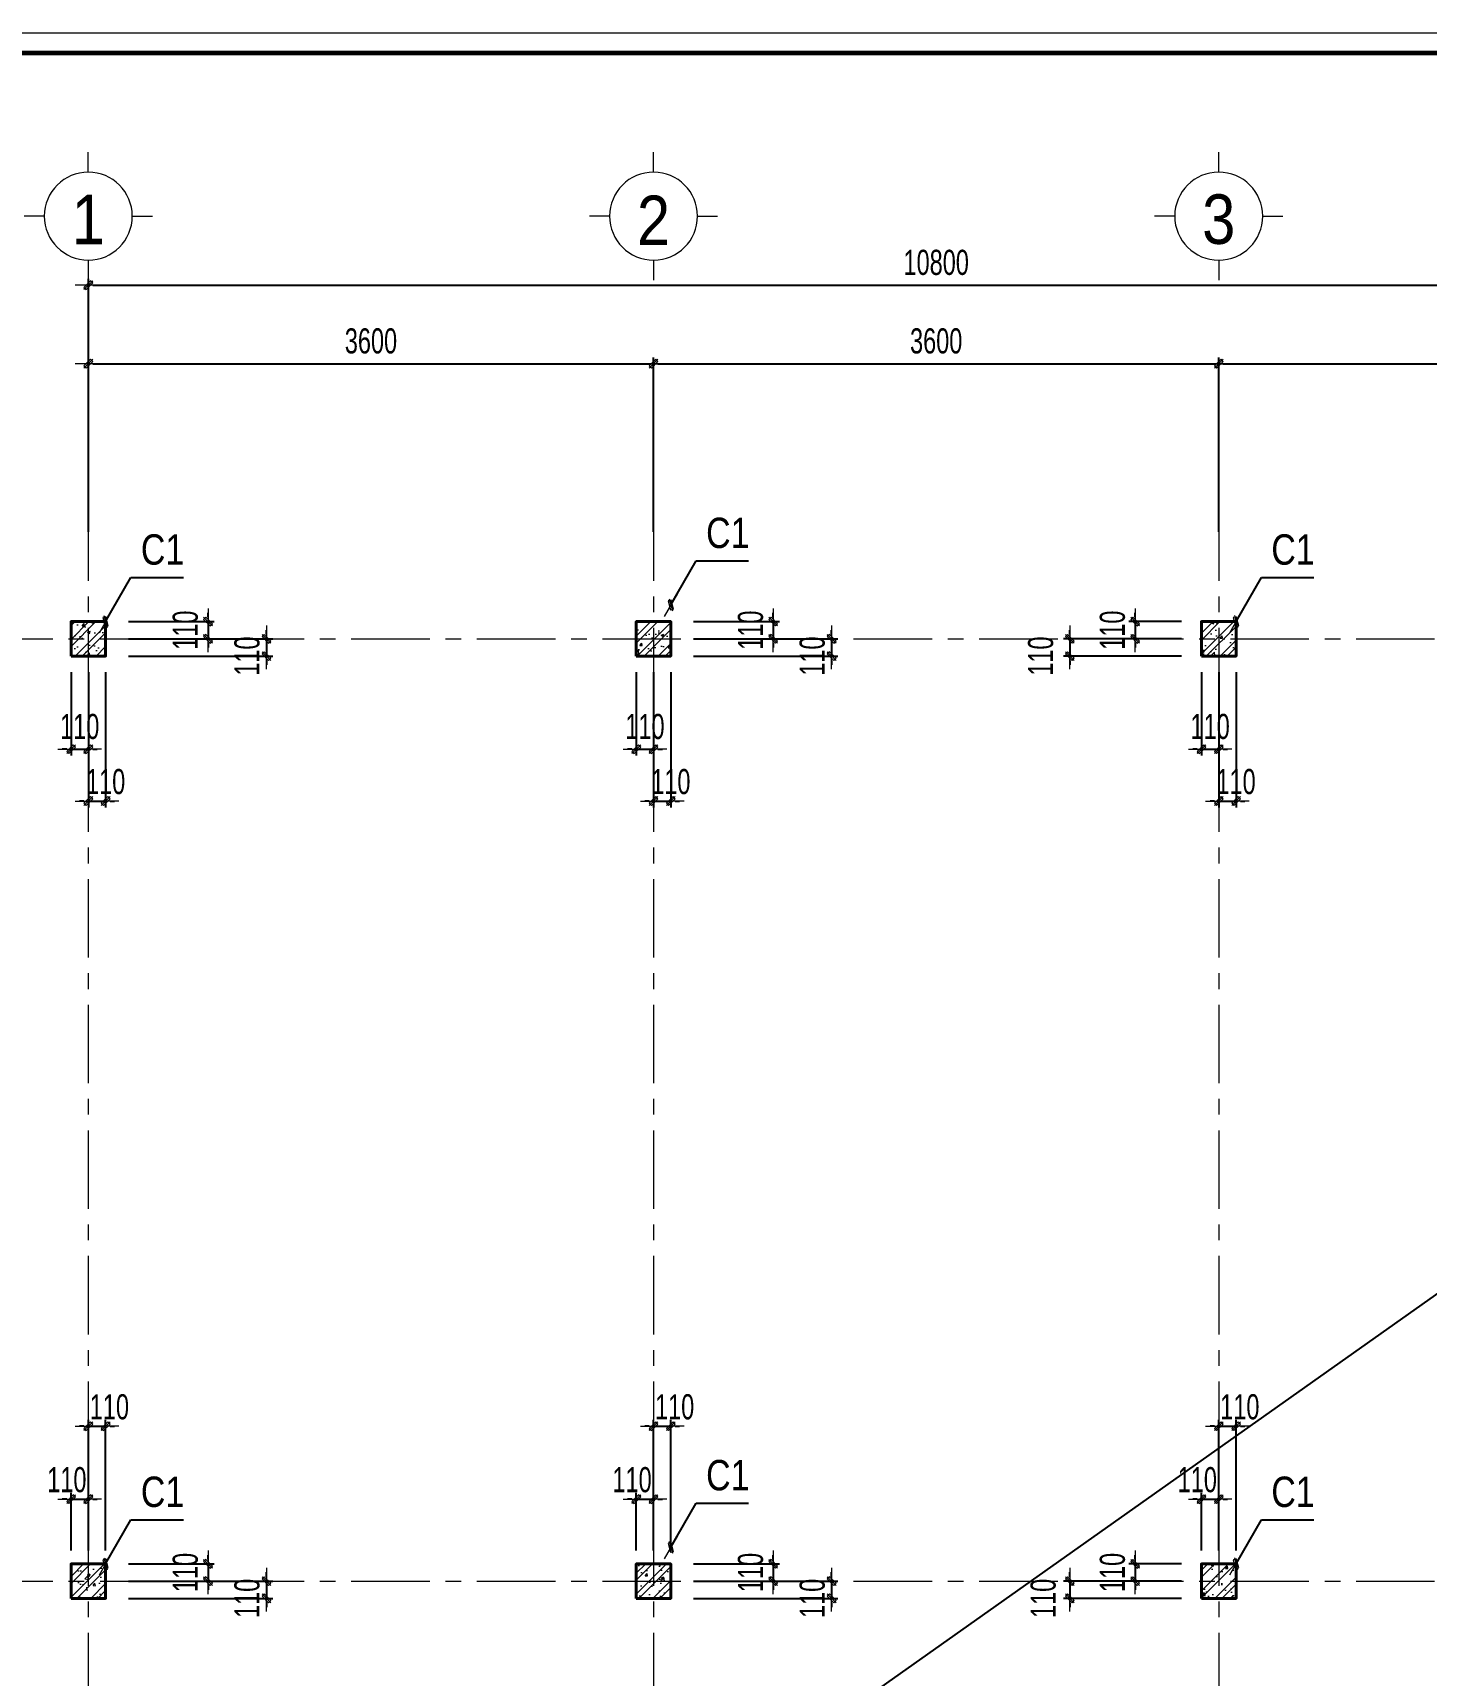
# Model space of a CAD drawing. Header units: millimetres. Extents: x -295047 to 304185, y -728047 to -308748.
# Drawn here: x -97473 to -88598, y -332131 to -321674 of the extents above; entities that cross this region are included whole.
import ezdxf
from ezdxf.enums import TextEntityAlignment as Align

# ---------------------------------------------------------------- set-up
doc = ezdxf.new("R2010")
doc.units = ezdxf.units.MM
doc.header["$MEASUREMENT"] = 0
doc.header["$PDMODE"] = 32
for name, pattern in [('CENTERX2', [4, 2.5, -0.5, 0.5, -0.5]), ('DASHDOT', [1, 0.5, -0.25, 0, -0.25]), ('HIDDEN', [0.375, 0.25, -0.125])]:
    doc.linetypes.add(name, pattern=pattern)
doc.layers.get('Defpoints').update_dxf_attribs({"color": 1})
doc.layers.add('KCS_Plotter', color=11, linetype='Continuous', plot=False)
for name, color, linetype, lineweight in [('Khungten_LCDI', 7, 'Continuous', 5), ('LC Dim', 8, 'Continuous', 18), ('LC Hatch', 252, 'Continuous', 9), ('LC ISO', 153, 'Continuous', 13), ('LC MANH DUT', 35, 'HIDDEN', 5), ('LC Net dam2', 6, 'Continuous', 40), ('LC Net manh', 219, 'Continuous', 5), ('LC Net thay', 7, 'Continuous', 25), ('LC Net truc', 79, 'DASHDOT', 13), ('LC Text1', 3, 'Continuous', 20), ('LC Text2', 7, 'Continuous', 25)]:
    doc.layers.add(name, color=color, linetype=linetype, lineweight=lineweight)
doc.styles.add('1', font='vnsimli.shx', dxfattribs={"width": 0.6})
doc.styles.add('HOATBIF', font='hoatbif.shx', dxfattribs={"width": 0.7})
doc.styles.add('Khungten', font='VHAVAN.TTF', dxfattribs={"width": 0.9, "height": 5000})
doc.styles.add('LC 1', font='VHAVANB.TTF')
doc.styles.add('T2', font='VHARIAL.TTF', dxfattribs={"width": 0.8})
doc.styles.add('Title', font='VHBLACK.TTF', dxfattribs={"width": 0.8})
doc.dimstyles.new('1-100', dxfattribs={"dimscale": 100, "dimtxt": 2.5, "dimasz": 0.35, "dimexe": 0.5, "dimexo": 0, "dimgap": 0.8, "dimtad": 1, "dimdec": 0, "dimzin": 0, "dimdsep": 46, "dimtxsty": 'HOATBIF', "dimblk1": 'DOT', "dimblk2": 'DOT', "dimsah": 1, "dimcen": -1, "dimdle": 1, "dimclrd": 256, "dimclre": 256, "dimclrt": 4, "dimadec": 3, "dimazin": 2, "dimtfac": 0.333333, "dimtdec": 0, "dimtix": 1, "dimtmove": 2, "dimatfit": 3, "dimldrblk": 'DOT', "dimfxl": 1, "dimtvp": 0.833333, "dimtolj": 1, "dimtzin": 0, "dimarcsym": 0})
doc.dimstyles.new('1-100$7', dxfattribs={"dimtxt": 230, "dimasz": 300, "dimexe": 50, "dimexo": 300, "dimgap": 80, "dimtad": 1, "dimdec": 3, "dimzin": 12, "dimdsep": 46, "dimtxsty": '1', "dimblk1": 'ARCHTICK', "dimblk2": 'ARCHTICK', "dimsah": 1, "dimcen": 0.09, "dimdle": 160, "dimclrd": 256, "dimclre": 6, "dimclrt": 4, "dimadec": 3, "dimazin": 3, "dimtfac": 1, "dimtdec": 3, "dimtix": 1, "dimtmove": 2, "dimatfit": 3, "dimldrblk": 'DOTSMALL', "dimfxl": 1, "dimtolj": 1, "dimtzin": 15, "dimarcsym": 0})

# ---------------------------------------------------------------- blocks, each defined once
blk = doc.blocks.new('cot')
at = {"layer": 'LC Hatch', "ltscale": 2}
h = blk.add_hatch(dxfattribs=at)
h.set_pattern_fill('BTCT', color=256, scale=25)
h.set_pattern_definition([(50, (0, 0), (179.31505, -15.68803), [18.75, -206.25]), (355, (0, 0), (-34.68783, 188.04803), [15, -165]), (100.4514, (14.94, -1.3), (144.62735, 172.3599), [15.93505, -175.2855]), (46.1842, (0, 50), (266.8103, -41.3798), [28.125, -309.375]), (96.6356, (22.23, 46.55), (233.6657, 243.5295), [23.9026, -262.9282]), (351.1842, (0, 50), (233.6655, 243.5297), [22.5, -247.5]), (21, (25, 37.5), (149.22676, -100.65472), [18.75, -206.25]), (326, (25, 37.5), (60.82883, 181.2875), [15, -165]), (71.4514, (37.44, 29.11), (210.05566, 80.6326), [15.93505, -175.2855]), (37.5, (0, 0), (3.03996, 83.22346), [0, -163, 0, -167.5, 0, -165.625]), (7.5, (0, 0), (65.76738, 98.60293), [0, -95.5, 0, -159.25, 0, -63.125]), (327.5, (-55.75, 0), (133.45561, -5.63872), [0, -62.5, 0, -195, 0, -258.75]), (317.5, (-80.75, 0), (145.79654, 25.02625), [0, -81.25, 0, -129.5, 0, -183.75]), (45, (0, 0), (-66.29126, 66.29126), []), (45, (44.19, 0), (-66.29126, 66.29126), [])])
h.paths.add_polyline_path([(44560.5, -27305.5), (44340.5, -27305.5), (44340.5, -27525.5), (44560.5, -27525.5)])
at = {"layer": 'LC Net dam2', "ltscale": 2}
blk.add_lwpolyline([(44340.5, -27525.5), (44560.5, -27525.5), (44560.5, -27305.5), (44340.5, -27305.5)], close=True, dxfattribs=at)
blk = doc.blocks.new('DOT')
at = {"layer": 'LC Dim'}
blk.add_line((-3, 0), (3, 0), dxfattribs=at)
at = {"layer": 'LC Dim', "color": 4}
blk.add_line((-1, -1), (1, 1), dxfattribs=at)
blk.add_lwpolyline([(0.5, 1), (-1, -0.5), (-0.5, -1), (1, 0.5)], close=True, dxfattribs=at)
blk = doc.blocks.new('*D728')
at = {"layer": 'Defpoints', "color": 0, "ltscale": 2, "transparency": 16777216}
for p in [(-96864, -325422), (-96864, -325532), (-96357, -325532)]:
    blk.add_point(p, dxfattribs=at)
at = {"layer": 'LC Dim', "lineweight": -2, "ltscale": 2, "transparency": 16777216}
for p, q in [((-96864, -325422), (-96317, -325422)), ((-96357, -325394), (-96357, -325366)), ((-96357, -325422), (-96357, -325532)), ((-96864, -325532), (-96317, -325532)), ((-96357, -325560), (-96357, -325588))]:
    blk.add_line(p, q, dxfattribs=at)
at = {"layer": 'LC Dim', "lineweight": -2, "ltscale": 2, "transparency": 16777216, "xscale": 28, "yscale": 28, "zscale": 28}
for p, rotation in [((-96357, -325422), 270), ((-96357, -325532), 90)]:
    blk.add_blockref('DOT', p, dxfattribs=dict(at, rotation=rotation))
at = {"layer": 'LC Dim', "color": 4, "ltscale": 2, "transparency": 16777216, "insert": (-96501, -325477), "char_height": 160, "attachment_point": 5, "rotation": 90, "style": 'HOATBIF'}
blk.add_mtext('\\A1;110', dxfattribs=at)
blk = doc.blocks.new('_Dot')
at = {"color": 0, "linetype": 'ByBlock', "lineweight": -2}
blk.add_line((-0.5, 0), (-1, 0), dxfattribs=at)
at = {"color": 0, "linetype": 'ByBlock', "const_width": 0.5}
blk.add_lwpolyline([(-0.25, 0, 1), (0.25, 0, 1)], format="xyb", close=True, dxfattribs=at)
blk = doc.blocks.new('*D729')
at = {"layer": 'Defpoints', "color": 0, "ltscale": 2, "transparency": 16777216}
for p in [(-96864, -325532), (-96864, -325642), (-95985, -325642)]:
    blk.add_point(p, dxfattribs=at)
at = {"layer": 'LC Dim', "lineweight": -2, "ltscale": 2, "transparency": 16777216}
for p, q in [((-96864, -325532), (-95945, -325532)), ((-95985, -325504), (-95985, -325476)), ((-95985, -325532), (-95985, -325642)), ((-96864, -325642), (-95945, -325642)), ((-95985, -325670), (-95985, -325698))]:
    blk.add_line(p, q, dxfattribs=at)
at = {"layer": 'LC Dim', "lineweight": -2, "ltscale": 2, "transparency": 16777216, "xscale": 28, "yscale": 28, "zscale": 28}
for p, rotation in [((-95985, -325532), 270), ((-95985, -325642), 90)]:
    blk.add_blockref('DOT', p, dxfattribs=dict(at, rotation=rotation))
at = {"layer": 'LC Dim', "color": 4, "ltscale": 2, "transparency": 16777216, "insert": (-96108, -325642), "char_height": 160, "attachment_point": 5, "rotation": 90, "style": 'HOATBIF'}
blk.add_mtext('\\A1;110', dxfattribs=at)
blk = doc.blocks.new('*D730')
at = {"layer": 'Defpoints', "color": 0, "ltscale": 2, "transparency": 16777216}
for p in [(-97229, -325744), (-97119, -325744), (-97119, -326235)]:
    blk.add_point(p, dxfattribs=at)
at = {"layer": 'LC Dim', "lineweight": -2, "ltscale": 2, "transparency": 16777216}
for p, q in [((-97229, -325744), (-97229, -326275)), ((-97119, -325744), (-97119, -326275)), ((-97257, -326235), (-97285, -326235)), ((-97229, -326235), (-97119, -326235)), ((-97091, -326235), (-97063, -326235))]:
    blk.add_line(p, q, dxfattribs=at)
at = {"layer": 'LC Dim', "lineweight": -2, "ltscale": 2, "transparency": 16777216, "xscale": 28, "yscale": 28, "zscale": 28}
blk.add_blockref('DOT', (-97229, -326235), dxfattribs=at)
at = {"layer": 'LC Dim', "lineweight": -2, "ltscale": 2, "transparency": 16777216, "xscale": 28, "yscale": 28, "zscale": 28, "rotation": 180}
blk.add_blockref('DOT', (-97119, -326235), dxfattribs=at)
at = {"layer": 'LC Dim', "color": 4, "ltscale": 2, "transparency": 16777216, "insert": (-97174, -326091), "char_height": 160, "attachment_point": 5, "style": 'HOATBIF'}
blk.add_mtext('\\A1;110', dxfattribs=at)
blk = doc.blocks.new('*D731')
at = {"layer": 'Defpoints', "color": 0, "ltscale": 2, "transparency": 16777216}
for p in [(-97119, -325744), (-97009, -325744), (-97009, -326565)]:
    blk.add_point(p, dxfattribs=at)
at = {"layer": 'LC Dim', "lineweight": -2, "ltscale": 2, "transparency": 16777216}
for p, q in [((-97119, -325744), (-97119, -326605)), ((-97009, -325744), (-97009, -326605)), ((-97147, -326565), (-97175, -326565)), ((-97119, -326565), (-97009, -326565)), ((-96981, -326565), (-96953, -326565))]:
    blk.add_line(p, q, dxfattribs=at)
at = {"layer": 'LC Dim', "lineweight": -2, "ltscale": 2, "transparency": 16777216, "xscale": 28, "yscale": 28, "zscale": 28}
blk.add_blockref('DOT', (-97119, -326565), dxfattribs=at)
at = {"layer": 'LC Dim', "lineweight": -2, "ltscale": 2, "transparency": 16777216, "xscale": 28, "yscale": 28, "zscale": 28, "rotation": 180}
blk.add_blockref('DOT', (-97009, -326565), dxfattribs=at)
at = {"layer": 'LC Dim', "color": 4, "ltscale": 2, "transparency": 16777216, "insert": (-97009, -326442), "char_height": 160, "attachment_point": 5, "style": 'HOATBIF'}
blk.add_mtext('\\A1;110', dxfattribs=at)
blk = doc.blocks.new('*D732')
at = {"layer": 'Defpoints', "color": 0, "ltscale": 2, "transparency": 16777216}
for p in [(-93519, -325744), (-93409, -325744), (-93409, -326565)]:
    blk.add_point(p, dxfattribs=at)
at = {"layer": 'LC Dim', "lineweight": -2, "ltscale": 2, "transparency": 16777216}
for p, q in [((-93519, -325744), (-93519, -326605)), ((-93409, -325744), (-93409, -326605)), ((-93547, -326565), (-93575, -326565)), ((-93519, -326565), (-93409, -326565)), ((-93381, -326565), (-93353, -326565))]:
    blk.add_line(p, q, dxfattribs=at)
at = {"layer": 'LC Dim', "lineweight": -2, "ltscale": 2, "transparency": 16777216, "xscale": 28, "yscale": 28, "zscale": 28}
blk.add_blockref('DOT', (-93519, -326565), dxfattribs=at)
at = {"layer": 'LC Dim', "lineweight": -2, "ltscale": 2, "transparency": 16777216, "xscale": 28, "yscale": 28, "zscale": 28, "rotation": 180}
blk.add_blockref('DOT', (-93409, -326565), dxfattribs=at)
at = {"layer": 'LC Dim', "color": 4, "ltscale": 2, "transparency": 16777216, "insert": (-93409, -326442), "char_height": 160, "attachment_point": 5, "style": 'HOATBIF'}
blk.add_mtext('\\A1;110', dxfattribs=at)
blk = doc.blocks.new('*D733')
at = {"layer": 'Defpoints', "color": 0, "ltscale": 2, "transparency": 16777216}
for p in [(-93629, -325744), (-93519, -325744), (-93519, -326235)]:
    blk.add_point(p, dxfattribs=at)
at = {"layer": 'LC Dim', "lineweight": -2, "ltscale": 2, "transparency": 16777216}
for p, q in [((-93629, -325744), (-93629, -326275)), ((-93519, -325744), (-93519, -326275)), ((-93657, -326235), (-93685, -326235)), ((-93629, -326235), (-93519, -326235)), ((-93491, -326235), (-93463, -326235))]:
    blk.add_line(p, q, dxfattribs=at)
at = {"layer": 'LC Dim', "lineweight": -2, "ltscale": 2, "transparency": 16777216, "xscale": 28, "yscale": 28, "zscale": 28}
blk.add_blockref('DOT', (-93629, -326235), dxfattribs=at)
at = {"layer": 'LC Dim', "lineweight": -2, "ltscale": 2, "transparency": 16777216, "xscale": 28, "yscale": 28, "zscale": 28, "rotation": 180}
blk.add_blockref('DOT', (-93519, -326235), dxfattribs=at)
at = {"layer": 'LC Dim', "color": 4, "ltscale": 2, "transparency": 16777216, "insert": (-93574, -326091), "char_height": 160, "attachment_point": 5, "style": 'HOATBIF'}
blk.add_mtext('\\A1;110', dxfattribs=at)
blk = doc.blocks.new('*D734')
at = {"layer": 'Defpoints', "color": 0, "ltscale": 2, "transparency": 16777216}
for p in [(-89919, -325744), (-89809, -325744), (-89809, -326565)]:
    blk.add_point(p, dxfattribs=at)
at = {"layer": 'LC Dim', "lineweight": -2, "ltscale": 2, "transparency": 16777216}
for p, q in [((-89919, -325744), (-89919, -326605)), ((-89809, -325744), (-89809, -326605)), ((-89947, -326565), (-89975, -326565)), ((-89919, -326565), (-89809, -326565)), ((-89781, -326565), (-89753, -326565))]:
    blk.add_line(p, q, dxfattribs=at)
at = {"layer": 'LC Dim', "lineweight": -2, "ltscale": 2, "transparency": 16777216, "xscale": 28, "yscale": 28, "zscale": 28}
blk.add_blockref('DOT', (-89919, -326565), dxfattribs=at)
at = {"layer": 'LC Dim', "lineweight": -2, "ltscale": 2, "transparency": 16777216, "xscale": 28, "yscale": 28, "zscale": 28, "rotation": 180}
blk.add_blockref('DOT', (-89809, -326565), dxfattribs=at)
at = {"layer": 'LC Dim', "color": 4, "ltscale": 2, "transparency": 16777216, "insert": (-89809, -326442), "char_height": 160, "attachment_point": 5, "style": 'HOATBIF'}
blk.add_mtext('\\A1;110', dxfattribs=at)
blk = doc.blocks.new('*D735')
at = {"layer": 'Defpoints', "color": 0, "ltscale": 2, "transparency": 16777216}
for p in [(-90029, -325744), (-89919, -325744), (-89919, -326235)]:
    blk.add_point(p, dxfattribs=at)
at = {"layer": 'LC Dim', "lineweight": -2, "ltscale": 2, "transparency": 16777216}
for p, q in [((-90029, -325744), (-90029, -326275)), ((-89919, -325744), (-89919, -326275)), ((-90057, -326235), (-90085, -326235)), ((-90029, -326235), (-89919, -326235)), ((-89891, -326235), (-89863, -326235))]:
    blk.add_line(p, q, dxfattribs=at)
at = {"layer": 'LC Dim', "lineweight": -2, "ltscale": 2, "transparency": 16777216, "xscale": 28, "yscale": 28, "zscale": 28}
blk.add_blockref('DOT', (-90029, -326235), dxfattribs=at)
at = {"layer": 'LC Dim', "lineweight": -2, "ltscale": 2, "transparency": 16777216, "xscale": 28, "yscale": 28, "zscale": 28, "rotation": 180}
blk.add_blockref('DOT', (-89919, -326235), dxfattribs=at)
at = {"layer": 'LC Dim', "color": 4, "ltscale": 2, "transparency": 16777216, "insert": (-89974, -326091), "char_height": 160, "attachment_point": 5, "style": 'HOATBIF'}
blk.add_mtext('\\A1;110', dxfattribs=at)
blk = doc.blocks.new('*D736')
at = {"layer": 'Defpoints', "color": 0, "ltscale": 2, "transparency": 16777216}
for p in [(-90157, -325532), (-90868, -325642), (-90157, -325642)]:
    blk.add_point(p, dxfattribs=at)
at = {"layer": 'LC Dim', "lineweight": -2, "ltscale": 2, "transparency": 16777216}
for p, q in [((-90157, -325532), (-90908, -325532)), ((-90868, -325504), (-90868, -325476)), ((-90868, -325532), (-90868, -325642)), ((-90157, -325642), (-90908, -325642)), ((-90868, -325670), (-90868, -325698))]:
    blk.add_line(p, q, dxfattribs=at)
at = {"layer": 'LC Dim', "lineweight": -2, "ltscale": 2, "transparency": 16777216, "xscale": 28, "yscale": 28, "zscale": 28}
for p, rotation in [((-90868, -325532), 270), ((-90868, -325642), 90)]:
    blk.add_blockref('DOT', p, dxfattribs=dict(at, rotation=rotation))
at = {"layer": 'LC Dim', "color": 4, "ltscale": 2, "transparency": 16777216, "insert": (-91053, -325642), "char_height": 160, "attachment_point": 5, "rotation": 90, "style": 'HOATBIF'}
blk.add_mtext('\\A1;110', dxfattribs=at)
blk = doc.blocks.new('*D737')
at = {"layer": 'Defpoints', "color": 0, "ltscale": 2, "transparency": 16777216}
for p in [(-90157, -325422), (-90452, -325532), (-90157, -325532)]:
    blk.add_point(p, dxfattribs=at)
at = {"layer": 'LC Dim', "lineweight": -2, "ltscale": 2, "transparency": 16777216}
for p, q in [((-90157, -325422), (-90492, -325422)), ((-90452, -325394), (-90452, -325366)), ((-90452, -325422), (-90452, -325532)), ((-90157, -325532), (-90492, -325532)), ((-90452, -325560), (-90452, -325588))]:
    blk.add_line(p, q, dxfattribs=at)
at = {"layer": 'LC Dim', "lineweight": -2, "ltscale": 2, "transparency": 16777216, "xscale": 28, "yscale": 28, "zscale": 28}
for p, rotation in [((-90452, -325422), 270), ((-90452, -325532), 90)]:
    blk.add_blockref('DOT', p, dxfattribs=dict(at, rotation=rotation))
at = {"layer": 'LC Dim', "color": 4, "ltscale": 2, "transparency": 16777216, "insert": (-90596, -325477), "char_height": 160, "attachment_point": 5, "rotation": 90, "style": 'HOATBIF'}
blk.add_mtext('\\A1;110', dxfattribs=at)
blk = doc.blocks.new('*D738')
at = {"layer": 'Defpoints', "color": 0, "ltscale": 2, "transparency": 16777216}
for p in [(-96864, -331422), (-96864, -331532), (-96357, -331532)]:
    blk.add_point(p, dxfattribs=at)
at = {"layer": 'LC Dim', "lineweight": -2, "ltscale": 2, "transparency": 16777216}
for p, q in [((-96357, -331394), (-96357, -331366)), ((-96864, -331422), (-96317, -331422)), ((-96357, -331422), (-96357, -331532)), ((-96864, -331532), (-96317, -331532)), ((-96357, -331560), (-96357, -331588))]:
    blk.add_line(p, q, dxfattribs=at)
at = {"layer": 'LC Dim', "lineweight": -2, "ltscale": 2, "transparency": 16777216, "xscale": 28, "yscale": 28, "zscale": 28}
for p, rotation in [((-96357, -331422), 270), ((-96357, -331532), 90)]:
    blk.add_blockref('DOT', p, dxfattribs=dict(at, rotation=rotation))
at = {"layer": 'LC Dim', "color": 4, "ltscale": 2, "transparency": 16777216, "insert": (-96501, -331477), "char_height": 160, "attachment_point": 5, "rotation": 90, "style": 'HOATBIF'}
blk.add_mtext('\\A1;110', dxfattribs=at)
blk = doc.blocks.new('*D739')
at = {"layer": 'Defpoints', "color": 0, "ltscale": 2, "transparency": 16777216}
for p in [(-96864, -331532), (-96864, -331642), (-95985, -331642)]:
    blk.add_point(p, dxfattribs=at)
at = {"layer": 'LC Dim', "lineweight": -2, "ltscale": 2, "transparency": 16777216}
for p, q in [((-95985, -331504), (-95985, -331476)), ((-96864, -331532), (-95945, -331532)), ((-95985, -331532), (-95985, -331642)), ((-96864, -331642), (-95945, -331642)), ((-95985, -331670), (-95985, -331698))]:
    blk.add_line(p, q, dxfattribs=at)
at = {"layer": 'LC Dim', "lineweight": -2, "ltscale": 2, "transparency": 16777216, "xscale": 28, "yscale": 28, "zscale": 28}
for p, rotation in [((-95985, -331532), 270), ((-95985, -331642), 90)]:
    blk.add_blockref('DOT', p, dxfattribs=dict(at, rotation=rotation))
at = {"layer": 'LC Dim', "color": 4, "ltscale": 2, "transparency": 16777216, "insert": (-96108, -331642), "char_height": 160, "attachment_point": 5, "rotation": 90, "style": 'HOATBIF'}
blk.add_mtext('\\A1;110', dxfattribs=at)
blk = doc.blocks.new('*D740')
at = {"layer": 'Defpoints', "color": 0, "ltscale": 2, "transparency": 16777216}
for p in [(-90157, -331532), (-90868, -331642), (-90157, -331642)]:
    blk.add_point(p, dxfattribs=at)
at = {"layer": 'LC Dim', "lineweight": -2, "ltscale": 2, "transparency": 16777216}
for p, q in [((-90868, -331504), (-90868, -331476)), ((-90157, -331532), (-90908, -331532)), ((-90868, -331532), (-90868, -331642)), ((-90157, -331642), (-90908, -331642)), ((-90868, -331670), (-90868, -331698))]:
    blk.add_line(p, q, dxfattribs=at)
at = {"layer": 'LC Dim', "lineweight": -2, "ltscale": 2, "transparency": 16777216, "xscale": 28, "yscale": 28, "zscale": 28}
for p, rotation in [((-90868, -331532), 270), ((-90868, -331642), 90)]:
    blk.add_blockref('DOT', p, dxfattribs=dict(at, rotation=rotation))
at = {"layer": 'LC Dim', "color": 4, "ltscale": 2, "transparency": 16777216, "insert": (-91037, -331642), "char_height": 160, "attachment_point": 5, "rotation": 90, "style": 'HOATBIF'}
blk.add_mtext('\\A1;110', dxfattribs=at)
blk = doc.blocks.new('*D741')
at = {"layer": 'Defpoints', "color": 0, "ltscale": 2, "transparency": 16777216}
for p in [(-90157, -331422), (-90452, -331532), (-90157, -331532)]:
    blk.add_point(p, dxfattribs=at)
at = {"layer": 'LC Dim', "lineweight": -2, "ltscale": 2, "transparency": 16777216}
for p, q in [((-90452, -331394), (-90452, -331366)), ((-90157, -331422), (-90492, -331422)), ((-90452, -331422), (-90452, -331532)), ((-90157, -331532), (-90492, -331532)), ((-90452, -331560), (-90452, -331588))]:
    blk.add_line(p, q, dxfattribs=at)
at = {"layer": 'LC Dim', "lineweight": -2, "ltscale": 2, "transparency": 16777216, "xscale": 28, "yscale": 28, "zscale": 28}
for p, rotation in [((-90452, -331422), 270), ((-90452, -331532), 90)]:
    blk.add_blockref('DOT', p, dxfattribs=dict(at, rotation=rotation))
at = {"layer": 'LC Dim', "color": 4, "ltscale": 2, "transparency": 16777216, "insert": (-90596, -331477), "char_height": 160, "attachment_point": 5, "rotation": 90, "style": 'HOATBIF'}
blk.add_mtext('\\A1;110', dxfattribs=at)
blk = doc.blocks.new('*D742')
at = {"layer": 'Defpoints', "color": 0, "ltscale": 2, "transparency": 16777216}
for p in [(-97119, -331010), (-97229, -331337), (-97119, -331337)]:
    blk.add_point(p, dxfattribs=at)
at = {"layer": 'LC Dim', "lineweight": -2, "ltscale": 2, "transparency": 16777216}
for p, q in [((-97229, -331337), (-97229, -330970)), ((-97119, -331337), (-97119, -330970)), ((-97257, -331010), (-97285, -331010)), ((-97229, -331010), (-97119, -331010)), ((-97091, -331010), (-97063, -331010))]:
    blk.add_line(p, q, dxfattribs=at)
at = {"layer": 'LC Dim', "lineweight": -2, "ltscale": 2, "transparency": 16777216, "xscale": 28, "yscale": 28, "zscale": 28}
blk.add_blockref('DOT', (-97229, -331010), dxfattribs=at)
at = {"layer": 'LC Dim', "lineweight": -2, "ltscale": 2, "transparency": 16777216, "xscale": 28, "yscale": 28, "zscale": 28, "rotation": 180}
blk.add_blockref('DOT', (-97119, -331010), dxfattribs=at)
at = {"layer": 'LC Dim', "color": 4, "ltscale": 2, "transparency": 16777216, "insert": (-97256, -330887), "char_height": 160, "attachment_point": 5, "style": 'HOATBIF'}
blk.add_mtext('\\A1;110', dxfattribs=at)
blk = doc.blocks.new('*D743')
at = {"layer": 'Defpoints', "color": 0, "ltscale": 2, "transparency": 16777216}
for p in [(-97009, -330546), (-97119, -331337), (-97009, -331337)]:
    blk.add_point(p, dxfattribs=at)
at = {"layer": 'LC Dim', "lineweight": -2, "ltscale": 2, "transparency": 16777216}
for p, q in [((-97147, -330546), (-97175, -330546)), ((-97119, -331337), (-97119, -330506)), ((-97119, -330546), (-97009, -330546)), ((-97009, -331337), (-97009, -330506)), ((-96981, -330546), (-96953, -330546))]:
    blk.add_line(p, q, dxfattribs=at)
at = {"layer": 'LC Dim', "lineweight": -2, "ltscale": 2, "transparency": 16777216, "xscale": 28, "yscale": 28, "zscale": 28}
blk.add_blockref('DOT', (-97119, -330546), dxfattribs=at)
at = {"layer": 'LC Dim', "lineweight": -2, "ltscale": 2, "transparency": 16777216, "xscale": 28, "yscale": 28, "zscale": 28, "rotation": 180}
blk.add_blockref('DOT', (-97009, -330546), dxfattribs=at)
at = {"layer": 'LC Dim', "color": 4, "ltscale": 2, "transparency": 16777216, "insert": (-96985, -330423), "char_height": 160, "attachment_point": 5, "style": 'HOATBIF'}
blk.add_mtext('\\A1;110', dxfattribs=at)
blk = doc.blocks.new('*D744')
at = {"layer": 'Defpoints', "color": 0, "ltscale": 2, "transparency": 16777216}
for p in [(-93519, -331010), (-93629, -331337), (-93519, -331337)]:
    blk.add_point(p, dxfattribs=at)
at = {"layer": 'LC Dim', "lineweight": -2, "ltscale": 2, "transparency": 16777216}
for p, q in [((-93629, -331337), (-93629, -330970)), ((-93519, -331337), (-93519, -330970)), ((-93657, -331010), (-93685, -331010)), ((-93629, -331010), (-93519, -331010)), ((-93491, -331010), (-93463, -331010))]:
    blk.add_line(p, q, dxfattribs=at)
at = {"layer": 'LC Dim', "lineweight": -2, "ltscale": 2, "transparency": 16777216, "xscale": 28, "yscale": 28, "zscale": 28}
blk.add_blockref('DOT', (-93629, -331010), dxfattribs=at)
at = {"layer": 'LC Dim', "lineweight": -2, "ltscale": 2, "transparency": 16777216, "xscale": 28, "yscale": 28, "zscale": 28, "rotation": 180}
blk.add_blockref('DOT', (-93519, -331010), dxfattribs=at)
at = {"layer": 'LC Dim', "color": 4, "ltscale": 2, "transparency": 16777216, "insert": (-93656, -330887), "char_height": 160, "attachment_point": 5, "style": 'HOATBIF'}
blk.add_mtext('\\A1;110', dxfattribs=at)
blk = doc.blocks.new('*D745')
at = {"layer": 'Defpoints', "color": 0, "ltscale": 2, "transparency": 16777216}
for p in [(-93409, -330546), (-93519, -331337), (-93409, -331337)]:
    blk.add_point(p, dxfattribs=at)
at = {"layer": 'LC Dim', "lineweight": -2, "ltscale": 2, "transparency": 16777216}
for p, q in [((-93547, -330546), (-93575, -330546)), ((-93519, -331337), (-93519, -330506)), ((-93519, -330546), (-93409, -330546)), ((-93409, -331337), (-93409, -330506)), ((-93381, -330546), (-93353, -330546))]:
    blk.add_line(p, q, dxfattribs=at)
at = {"layer": 'LC Dim', "lineweight": -2, "ltscale": 2, "transparency": 16777216, "xscale": 28, "yscale": 28, "zscale": 28}
blk.add_blockref('DOT', (-93519, -330546), dxfattribs=at)
at = {"layer": 'LC Dim', "lineweight": -2, "ltscale": 2, "transparency": 16777216, "xscale": 28, "yscale": 28, "zscale": 28, "rotation": 180}
blk.add_blockref('DOT', (-93409, -330546), dxfattribs=at)
at = {"layer": 'LC Dim', "color": 4, "ltscale": 2, "transparency": 16777216, "insert": (-93385, -330423), "char_height": 160, "attachment_point": 5, "style": 'HOATBIF'}
blk.add_mtext('\\A1;110', dxfattribs=at)
blk = doc.blocks.new('*D746')
at = {"layer": 'Defpoints', "color": 0, "ltscale": 2, "transparency": 16777216}
for p in [(-89919, -331010), (-90029, -331337), (-89919, -331337)]:
    blk.add_point(p, dxfattribs=at)
at = {"layer": 'LC Dim', "lineweight": -2, "ltscale": 2, "transparency": 16777216}
for p, q in [((-90029, -331337), (-90029, -330970)), ((-89919, -331337), (-89919, -330970)), ((-90057, -331010), (-90085, -331010)), ((-90029, -331010), (-89919, -331010)), ((-89891, -331010), (-89863, -331010))]:
    blk.add_line(p, q, dxfattribs=at)
at = {"layer": 'LC Dim', "lineweight": -2, "ltscale": 2, "transparency": 16777216, "xscale": 28, "yscale": 28, "zscale": 28}
blk.add_blockref('DOT', (-90029, -331010), dxfattribs=at)
at = {"layer": 'LC Dim', "lineweight": -2, "ltscale": 2, "transparency": 16777216, "xscale": 28, "yscale": 28, "zscale": 28, "rotation": 180}
blk.add_blockref('DOT', (-89919, -331010), dxfattribs=at)
at = {"layer": 'LC Dim', "color": 4, "ltscale": 2, "transparency": 16777216, "insert": (-90056, -330887), "char_height": 160, "attachment_point": 5, "style": 'HOATBIF'}
blk.add_mtext('\\A1;110', dxfattribs=at)
blk = doc.blocks.new('*D747')
at = {"layer": 'Defpoints', "color": 0, "ltscale": 2, "transparency": 16777216}
for p in [(-89809, -330546), (-89919, -331337), (-89809, -331337)]:
    blk.add_point(p, dxfattribs=at)
at = {"layer": 'LC Dim', "lineweight": -2, "ltscale": 2, "transparency": 16777216}
for p, q in [((-89947, -330546), (-89975, -330546)), ((-89919, -331337), (-89919, -330506)), ((-89919, -330546), (-89809, -330546)), ((-89809, -331337), (-89809, -330506)), ((-89781, -330546), (-89753, -330546))]:
    blk.add_line(p, q, dxfattribs=at)
at = {"layer": 'LC Dim', "lineweight": -2, "ltscale": 2, "transparency": 16777216, "xscale": 28, "yscale": 28, "zscale": 28}
blk.add_blockref('DOT', (-89919, -330546), dxfattribs=at)
at = {"layer": 'LC Dim', "lineweight": -2, "ltscale": 2, "transparency": 16777216, "xscale": 28, "yscale": 28, "zscale": 28, "rotation": 180}
blk.add_blockref('DOT', (-89809, -330546), dxfattribs=at)
at = {"layer": 'LC Dim', "color": 4, "ltscale": 2, "transparency": 16777216, "insert": (-89785, -330423), "char_height": 160, "attachment_point": 5, "style": 'HOATBIF'}
blk.add_mtext('\\A1;110', dxfattribs=at)
blk = doc.blocks.new('*D748')
at = {"layer": 'Defpoints', "color": 0, "ltscale": 2, "transparency": 16777216}
for p in [(-93264, -325422), (-93264, -325532), (-92757, -325532)]:
    blk.add_point(p, dxfattribs=at)
at = {"layer": 'LC Dim', "lineweight": -2, "ltscale": 2, "transparency": 16777216}
for p, q in [((-93264, -325422), (-92717, -325422)), ((-92757, -325394), (-92757, -325366)), ((-92757, -325422), (-92757, -325532)), ((-93264, -325532), (-92717, -325532)), ((-92757, -325560), (-92757, -325588))]:
    blk.add_line(p, q, dxfattribs=at)
at = {"layer": 'LC Dim', "lineweight": -2, "ltscale": 2, "transparency": 16777216, "xscale": 28, "yscale": 28, "zscale": 28}
for p, rotation in [((-92757, -325422), 270), ((-92757, -325532), 90)]:
    blk.add_blockref('DOT', p, dxfattribs=dict(at, rotation=rotation))
at = {"layer": 'LC Dim', "color": 4, "ltscale": 2, "transparency": 16777216, "insert": (-92901, -325477), "char_height": 160, "attachment_point": 5, "rotation": 90, "style": 'HOATBIF'}
blk.add_mtext('\\A1;110', dxfattribs=at)
blk = doc.blocks.new('*D749')
at = {"layer": 'Defpoints', "color": 0, "ltscale": 2, "transparency": 16777216}
for p in [(-93264, -325532), (-93264, -325642), (-92385, -325642)]:
    blk.add_point(p, dxfattribs=at)
at = {"layer": 'LC Dim', "lineweight": -2, "ltscale": 2, "transparency": 16777216}
for p, q in [((-93264, -325532), (-92345, -325532)), ((-92385, -325504), (-92385, -325476)), ((-92385, -325532), (-92385, -325642)), ((-93264, -325642), (-92345, -325642)), ((-92385, -325670), (-92385, -325698))]:
    blk.add_line(p, q, dxfattribs=at)
at = {"layer": 'LC Dim', "lineweight": -2, "ltscale": 2, "transparency": 16777216, "xscale": 28, "yscale": 28, "zscale": 28}
for p, rotation in [((-92385, -325532), 270), ((-92385, -325642), 90)]:
    blk.add_blockref('DOT', p, dxfattribs=dict(at, rotation=rotation))
at = {"layer": 'LC Dim', "color": 4, "ltscale": 2, "transparency": 16777216, "insert": (-92508, -325642), "char_height": 160, "attachment_point": 5, "rotation": 90, "style": 'HOATBIF'}
blk.add_mtext('\\A1;110', dxfattribs=at)
blk = doc.blocks.new('*D750')
at = {"layer": 'Defpoints', "color": 0, "ltscale": 2, "transparency": 16777216}
for p in [(-93264, -331422), (-93264, -331532), (-92757, -331532)]:
    blk.add_point(p, dxfattribs=at)
at = {"layer": 'LC Dim', "lineweight": -2, "ltscale": 2, "transparency": 16777216}
for p, q in [((-92757, -331394), (-92757, -331366)), ((-93264, -331422), (-92717, -331422)), ((-92757, -331422), (-92757, -331532)), ((-93264, -331532), (-92717, -331532)), ((-92757, -331560), (-92757, -331588))]:
    blk.add_line(p, q, dxfattribs=at)
at = {"layer": 'LC Dim', "lineweight": -2, "ltscale": 2, "transparency": 16777216, "xscale": 28, "yscale": 28, "zscale": 28}
for p, rotation in [((-92757, -331422), 270), ((-92757, -331532), 90)]:
    blk.add_blockref('DOT', p, dxfattribs=dict(at, rotation=rotation))
at = {"layer": 'LC Dim', "color": 4, "ltscale": 2, "transparency": 16777216, "insert": (-92901, -331477), "char_height": 160, "attachment_point": 5, "rotation": 90, "style": 'HOATBIF'}
blk.add_mtext('\\A1;110', dxfattribs=at)
blk = doc.blocks.new('*D751')
at = {"layer": 'Defpoints', "color": 0, "ltscale": 2, "transparency": 16777216}
for p in [(-93264, -331532), (-93264, -331642), (-92385, -331642)]:
    blk.add_point(p, dxfattribs=at)
at = {"layer": 'LC Dim', "lineweight": -2, "ltscale": 2, "transparency": 16777216}
for p, q in [((-92385, -331504), (-92385, -331476)), ((-93264, -331532), (-92345, -331532)), ((-92385, -331532), (-92385, -331642)), ((-93264, -331642), (-92345, -331642)), ((-92385, -331670), (-92385, -331698))]:
    blk.add_line(p, q, dxfattribs=at)
at = {"layer": 'LC Dim', "lineweight": -2, "ltscale": 2, "transparency": 16777216, "xscale": 28, "yscale": 28, "zscale": 28}
for p, rotation in [((-92385, -331532), 270), ((-92385, -331642), 90)]:
    blk.add_blockref('DOT', p, dxfattribs=dict(at, rotation=rotation))
at = {"layer": 'LC Dim', "color": 4, "ltscale": 2, "transparency": 16777216, "insert": (-92508, -331642), "char_height": 160, "attachment_point": 5, "rotation": 90, "style": 'HOATBIF'}
blk.add_mtext('\\A1;110', dxfattribs=at)
blk = doc.blocks.new('*D781')
at = {"layer": 'Defpoints', "color": 0, "ltscale": 2, "transparency": 16777216}
for p in [(-93519, -323780), (-97119, -324850), (-93519, -324850)]:
    blk.add_point(p, dxfattribs=at)
at = {"layer": 'LC Dim', "lineweight": -2, "ltscale": 2, "transparency": 16777216}
for p, q in [((-97119, -324850), (-97119, -323740)), ((-93519, -324850), (-93519, -323740)), ((-97091, -323780), (-93547, -323780))]:
    blk.add_line(p, q, dxfattribs=at)
at = {"layer": 'LC Dim', "lineweight": -2, "ltscale": 2, "transparency": 16777216, "xscale": 28, "yscale": 28, "zscale": 28, "rotation": 180}
blk.add_blockref('DOT', (-97119, -323780), dxfattribs=at)
at = {"layer": 'LC Dim', "lineweight": -2, "ltscale": 2, "transparency": 16777216, "xscale": 28, "yscale": 28, "zscale": 28}
blk.add_blockref('DOT', (-93519, -323780), dxfattribs=at)
at = {"layer": 'LC Dim', "color": 4, "ltscale": 2, "transparency": 16777216, "insert": (-95319, -323636), "char_height": 160, "attachment_point": 5, "style": 'HOATBIF'}
blk.add_mtext('\\A1;3600', dxfattribs=at)
blk = doc.blocks.new('*D782')
at = {"layer": 'Defpoints', "color": 0, "ltscale": 2, "transparency": 16777216}
for p in [(-89919, -323780), (-93519, -324850), (-89919, -324850)]:
    blk.add_point(p, dxfattribs=at)
at = {"layer": 'LC Dim', "lineweight": -2, "ltscale": 2, "transparency": 16777216}
for p, q in [((-93519, -324850), (-93519, -323740)), ((-89919, -324850), (-89919, -323740)), ((-93491, -323780), (-89947, -323780))]:
    blk.add_line(p, q, dxfattribs=at)
at = {"layer": 'LC Dim', "lineweight": -2, "ltscale": 2, "transparency": 16777216, "xscale": 28, "yscale": 28, "zscale": 28, "rotation": 180}
blk.add_blockref('DOT', (-93519, -323780), dxfattribs=at)
at = {"layer": 'LC Dim', "lineweight": -2, "ltscale": 2, "transparency": 16777216, "xscale": 28, "yscale": 28, "zscale": 28}
blk.add_blockref('DOT', (-89919, -323780), dxfattribs=at)
at = {"layer": 'LC Dim', "color": 4, "ltscale": 2, "transparency": 16777216, "insert": (-91719, -323636), "char_height": 160, "attachment_point": 5, "style": 'HOATBIF'}
blk.add_mtext('\\A1;3600', dxfattribs=at)
blk = doc.blocks.new('*D783')
at = {"layer": 'Defpoints', "color": 0, "ltscale": 2, "transparency": 16777216}
for p in [(-86319, -323780), (-89919, -324850), (-86319, -324850)]:
    blk.add_point(p, dxfattribs=at)
at = {"layer": 'LC Dim', "lineweight": -2, "ltscale": 2, "transparency": 16777216}
for p, q in [((-89919, -324850), (-89919, -323740)), ((-86319, -324850), (-86319, -323740)), ((-89891, -323780), (-86347, -323780))]:
    blk.add_line(p, q, dxfattribs=at)
at = {"layer": 'LC Dim', "lineweight": -2, "ltscale": 2, "transparency": 16777216, "xscale": 28, "yscale": 28, "zscale": 28, "rotation": 180}
blk.add_blockref('DOT', (-89919, -323780), dxfattribs=at)
at = {"layer": 'LC Dim', "lineweight": -2, "ltscale": 2, "transparency": 16777216, "xscale": 28, "yscale": 28, "zscale": 28}
blk.add_blockref('DOT', (-86319, -323780), dxfattribs=at)
at = {"layer": 'LC Dim', "color": 4, "ltscale": 2, "transparency": 16777216, "insert": (-88119, -323636), "char_height": 160, "attachment_point": 5, "style": 'HOATBIF'}
blk.add_mtext('\\A1;3600', dxfattribs=at)
blk = doc.blocks.new('*D784')
at = {"layer": 'Defpoints', "color": 0, "ltscale": 2, "transparency": 16777216}
for p in [(-86319, -323280), (-97119, -324850), (-86319, -324850)]:
    blk.add_point(p, dxfattribs=at)
at = {"layer": 'LC Dim', "lineweight": -2, "ltscale": 2, "transparency": 16777216}
for p, q in [((-97119, -324850), (-97119, -323240)), ((-97091, -323280), (-86347, -323280)), ((-86319, -324850), (-86319, -323240))]:
    blk.add_line(p, q, dxfattribs=at)
at = {"layer": 'LC Dim', "lineweight": -2, "ltscale": 2, "transparency": 16777216, "xscale": 28, "yscale": 28, "zscale": 28, "rotation": 180}
blk.add_blockref('DOT', (-97119, -323280), dxfattribs=at)
at = {"layer": 'LC Dim', "lineweight": -2, "ltscale": 2, "transparency": 16777216, "xscale": 28, "yscale": 28, "zscale": 28}
blk.add_blockref('DOT', (-86319, -323280), dxfattribs=at)
at = {"layer": 'LC Dim', "color": 4, "ltscale": 2, "transparency": 16777216, "insert": (-91719, -323136), "char_height": 160, "attachment_point": 5, "style": 'HOATBIF'}
blk.add_mtext('\\A1;10800', dxfattribs=at)
blk = doc.blocks.new('TTRUC')
at = {"layer": 'LC ISO'}
for p, q in [((0, 6.95), (0, 10.13)), ((-6.95, 0), (-10.13, 0)), ((6.95, 0), (10.13, 0)), ((0, -6.95), (0, -10.13))]:
    blk.add_line(p, q, dxfattribs=at)
at = {"layer": 'LC Net manh'}
blk.add_circle((0, 0), 6.95, dxfattribs=at)
blk = doc.blocks.new('lcdi fix')
at = {"layer": 'Defpoints', "lineweight": 0}
blk.add_lwpolyline([(-1200, -14850), (-1200, 14850), (40800, 14850), (40800, -14850)], close=True, dxfattribs=at)
at = {"layer": 'Khungten_LCDI', "color": 5, "lineweight": 60}
blk.add_lwpolyline([(0, -14650), (0, 14650), (40600, 14650), (40600, -14650)], close=True, dxfattribs=at)
at = {"color": 7, "style": 'Khungten', "width": 0.8}
for tag, p in [('REVISION', (39499, -10746)), ('NGAYHT', (39546, -11609))]:
    blk.add_attdef(tag, text='', height=200, dxfattribs=at).set_placement(p, align=Align.CENTER)
at = {"layer": 'LC Text1', "style": 'Title', "width": 1.485915}
for tag, p, p2 in [('TENBANVE1', (36913, -8886), (40339, -8886)), ('TENBANVE2', (36913, -9562), (40339, -9562))]:
    blk.add_attdef(tag, text='', height=250, dxfattribs=at).set_placement(p, p2, align=Align.FIT)
at = {"layer": 'LC Text1', "style": 'Title', "width": 0.7}
blk.add_attdef('SOBANVE', text='', height=250, dxfattribs=at).set_placement((39562, -13896), align=Align.CENTER)

msp = doc.modelspace()

# ---------------------------------------------------------------- linework, layer by layer
at = {"layer": 'KCS_Plotter', "ltscale": 2}
msp.add_line((-104055, -340681.5), (-77175, -321673.5), dxfattribs=at)
at = {"layer": 'LC Net truc', "linetype": 'CENTERX2', "ltscale": 200}
for p, q in [((-97119.3, -324661.8), (-97119.3, -334941.8)), ((-93519.3, -324661.8), (-93519.3, -334941.8)), ((-89919.3, -324661.8), (-89919.3, -334941.8)), ((-98644.7, -325532.3), (-85355.3, -325532.3)), ((-98644.7, -331532.3), (-85355.3, -331532.3))]:
    msp.add_line(p, q, dxfattribs=at)

# ---------------------------------------------------------------- block references
at = {"layer": 'LC ISO', "xscale": -40.31376784078886, "yscale": 40.31376784078886, "zscale": 40.31376784078886, "rotation": 180}
for p in [(-97119.3, -322840.7), (-93519.3, -322840.7), (-89919.3, -322840.7)]:
    msp.add_blockref('TTRUC', p, dxfattribs=at)
at = {"layer": 'LC MANH DUT'}
for p in [(-141569.8, -298116.8), (-137969.8, -298116.8), (-134369.8, -298116.8), (-141569.8, -304116.8), (-137969.8, -304116.8), (-134369.8, -304116.8)]:
    msp.add_blockref('cot', p, dxfattribs=at)
at = {"layer": 'LC Net thay', "xscale": 0.6399999999848659, "yscale": 0.6399999999848659, "zscale": 0.6399999999848659}
msp.add_blockref('lcdi fix', (-103287, -331177.5), dxfattribs=at)

# ---------------------------------------------------------------- texts
at = {"layer": 'LC Text1', "ltscale": 0.2, "style": 'LC 1', "width": 0.9}
for s, p in [('1', (-97119.3, -323114)), ('2', (-93519.3, -323120.1)), ('3', (-89919.3, -323112.3))]:
    msp.add_text(s, height=315.7, dxfattribs=at).set_placement(p, align=Align.BOTTOM_CENTER)
at = {"layer": 'LC Text2', "style": 'T2', "width": 0.8}
for p in [(-93244.7, -324954.1), (-96844.7, -325060), (-89644.7, -325060), (-93244.7, -330954.1), (-96844.7, -331060), (-89644.7, -331060)]:
    msp.add_text(' c1', height=193.55, dxfattribs=at).set_placement(p)

# ---------------------------------------------------------------- dimensions: what is measured, and where the dimension line sits
at = {"layer": 'LC Dim', "ltscale": 2}
for base, p1, p2, picture, middle in [((-86319.3, -323279.6), (-97119.3, -324850.3), (-86319.3, -324850.3), '*D784', (-91719.3, -323135.6)), ((-93519.3, -323779.6), (-97119.3, -324850.3), (-93519.3, -324850.3), '*D781', (-95319.3, -323635.6)), ((-89919.3, -323779.6), (-93519.3, -324850.3), (-89919.3, -324850.3), '*D782', (-91719.3, -323635.6)), ((-86319.3, -323779.6), (-89919.3, -324850.3), (-86319.3, -324850.3), '*D783', (-88119.3, -323635.6))]:
    dim = msp.add_linear_dim(base=base, p1=p1, p2=p2, dimstyle='1-100', override={"dimscale": 80, "dimtxt": 2}, dxfattribs=at)
    dim.commit()
    dim.dimension.update_dxf_attribs({"geometry": picture, "text_midpoint": middle})
for base, p1, p2, angle, picture, middle in [((-96357.4, -325532.3), (-96864.1, -325422.3), (-96864.1, -325532.3), 90, '*D728', (-96501.4, -325477.3)), ((-92757.4, -325532.3), (-93264.1, -325422.3), (-93264.1, -325532.3), 90, '*D748', (-92901.4, -325477.3)), ((-90451.5, -325532.3), (-90157.3, -325422.3), (-90157.3, -325532.3), 90, '*D737', (-90595.5, -325477.3)), ((-97119.3, -326235.3), (-97229.3, -325744.5), (-97119.3, -325744.5), 180, '*D730', (-97174.3, -326091.3)), ((-93519.3, -326235.3), (-93629.3, -325744.5), (-93519.3, -325744.5), 180, '*D733', (-93574.3, -326091.3)), ((-89919.3, -326235.3), (-90029.3, -325744.5), (-89919.3, -325744.5), 180, '*D735', (-89974.3, -326091.3)), ((-96357.4, -331532.3), (-96864.1, -331422.3), (-96864.1, -331532.3), 90, '*D738', (-96501.4, -331477.3)), ((-92757.4, -331532.3), (-93264.1, -331422.3), (-93264.1, -331532.3), 90, '*D750', (-92901.4, -331477.3)), ((-90451.5, -331532.3), (-90157.3, -331422.3), (-90157.3, -331532.3), 90, '*D741', (-90595.5, -331477.3))]:
    dim = msp.add_linear_dim(base=base, p1=p1, p2=p2, angle=angle, dimstyle='1-100', override={"dimscale": 80, "dimtxt": 2}, dxfattribs=at)
    dim.commit()
    dim.dimension.update_dxf_attribs({"geometry": picture, "text_midpoint": middle})
for base, p1, p2, angle, picture, middle in [((-95985.1, -325642.3), (-96864.1, -325532.3), (-96864.1, -325642.3), 90, '*D729', (-96108.1, -325642.3)), ((-92385.1, -325642.3), (-93264.1, -325532.3), (-93264.1, -325642.3), 90, '*D749', (-92508.1, -325642.3)), ((-90867.9, -325642.3), (-90157.3, -325532.3), (-90157.3, -325642.3), 90, '*D736', (-91053.3, -325642.3)), ((-97009.3, -326565.3), (-97119.3, -325744.5), (-97009.3, -325744.5), 180, '*D731', (-97009.3, -326442.3)), ((-93409.3, -326565.3), (-93519.3, -325744.5), (-93409.3, -325744.5), 180, '*D732', (-93409.3, -326442.3)), ((-89809.3, -326565.3), (-89919.3, -325744.5), (-89809.3, -325744.5), 180, '*D734', (-89809.3, -326442.3)), ((-95985.1, -331642.3), (-96864.1, -331532.3), (-96864.1, -331642.3), 90, '*D739', (-96108.1, -331642.3)), ((-92385.1, -331642.3), (-93264.1, -331532.3), (-93264.1, -331642.3), 90, '*D751', (-92508.1, -331642.3)), ((-90867.9, -331642.3), (-90157.3, -331532.3), (-90157.3, -331642.3), 90, '*D740', (-91037.3, -331642.3))]:
    dim = msp.add_linear_dim(base=base, p1=p1, p2=p2, angle=angle, dimstyle='1-100', override={"dimscale": 80, "dimtxt": 2}, dxfattribs=at)
    dim.commit()
    dim.dimension.update_dxf_attribs({"geometry": picture, "text_midpoint": middle, "dimtype": 160})
for base, p1, p2, picture, middle in [((-97009.3, -330546.2), (-97119.3, -331336.6), (-97009.3, -331336.6), '*D743', (-96984.6, -330423.2)), ((-93409.3, -330546.2), (-93519.3, -331336.6), (-93409.3, -331336.6), '*D745', (-93384.6, -330423.2)), ((-89809.3, -330546.2), (-89919.3, -331336.6), (-89809.3, -331336.6), '*D747', (-89784.6, -330423.2)), ((-97119.3, -331009.6), (-97229.3, -331336.6), (-97119.3, -331336.6), '*D742', (-97256.1, -330886.6)), ((-93519.3, -331009.6), (-93629.3, -331336.6), (-93519.3, -331336.6), '*D744', (-93656.1, -330886.6)), ((-89919.3, -331009.6), (-90029.3, -331336.6), (-89919.3, -331336.6), '*D746', (-90056.1, -330886.6))]:
    dim = msp.add_linear_dim(base=base, p1=p1, p2=p2, dimstyle='1-100', override={"dimscale": 80, "dimtxt": 2}, dxfattribs=at)
    dim.commit()
    dim.dimension.update_dxf_attribs({"geometry": picture, "text_midpoint": middle, "dimtype": 160})

# ---------------------------------------------------------------- leaders
for points in [[(-93409.3, -325316.3), (-93247.6, -325035.6), (-92913.9, -325035.6)], [(-97009.3, -325422.3), (-96847.6, -325141.5), (-96513.9, -325141.5)], [(-89809.3, -325422.3), (-89647.6, -325141.5), (-89313.9, -325141.5)], [(-93409.3, -331316.3), (-93247.6, -331035.6), (-92913.9, -331035.6)], [(-97009.3, -331422.3), (-96847.6, -331141.5), (-96513.9, -331141.5)], [(-89809.3, -331422.3), (-89647.6, -331141.5), (-89313.9, -331141.5)]]:
    msp.add_leader(points, dimstyle='1-100$7', override={"dimscale": 80, "dimtxt": 2, "dimasz": 0.35, "dimexe": 0.5, "dimexo": 0, "dimgap": 0.8, "dimdec": 0, "dimzin": 0, "dimtxsty": 'HOATBIF', "dimcen": -1, "dimdle": 1, "dimclre": 256, "dimazin": 2, "dimtfac": 0.333333, "dimtdec": 0, "dimldrblk": 'DOT', "dimtvp": 0.833333, "dimtzin": 0}, dxfattribs=at)

doc.saveas('drawing.dxf')
